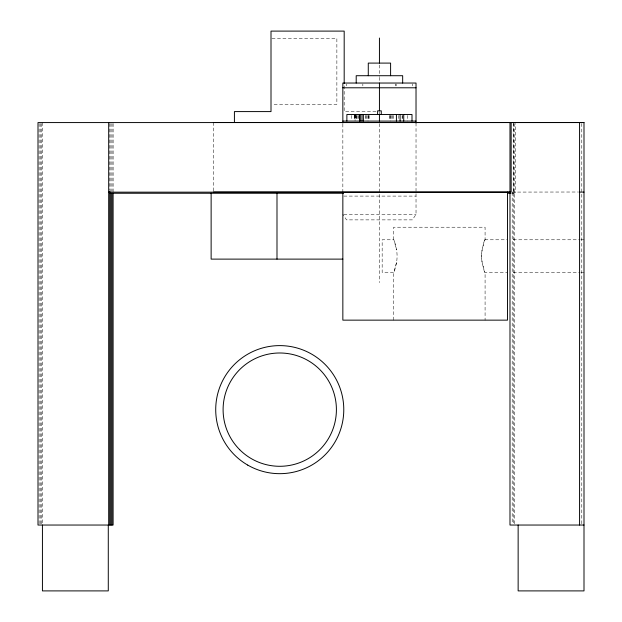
<?xml version="1.0" encoding="UTF-8"?>
<svg xmlns="http://www.w3.org/2000/svg" width="622" height="622" viewBox="0 0 622 622"><rect width="100%" height="100%" fill="white"/><g stroke="black" fill="none" stroke-linecap="round" stroke-linejoin="round"><path stroke-width="0.47" stroke-dasharray="3.11 2.33" d="M396.579 262.352L393.889 272.452L382.165 272.452L382.165 239.781L393.889 239.781L396.579 249.881M393.609 320.143L393.609 272.444L394.449 271.301L396.556 262.484A15.325 5.862 -90 0 0 396.556 249.749L394.449 240.932L393.609 239.797L393.609 227.217L485.082 227.217L485.082 239.797L484.258 240.877L482.112 249.881A15.325 5.862 90 0 0 482.136 262.484L484.258 271.355L485.082 272.444L485.082 320.143M485.082 239.797L484.243 240.932L482.136 249.749A15.325 5.862 -90 0 0 482.112 262.352L484.81 272.452L507.498 272.452M416.025 123.008L416.025 214.388L412.37 219.877L346.508 219.877L342.846 214.388M271.977 38.416L336.867 38.416L336.867 104.278L271.977 104.278M375.96 111.595L344.184 111.595L344.184 84.436M512.194 192.089L578.172 192.011M512.676 192.159L515.584 192.159L515.584 123.537M511.564 193.255L514.48 193.255M343.81 196.093L416.025 196.093M343.81 214.388L416.025 214.388M484.81 239.781L507.498 239.781M513.306 239.781L580.124 239.781M581.088 239.781L583.996 239.781M513.306 272.452L580.124 272.452M581.088 272.452L583.996 272.452M581.788 123.537L581.788 524.074M514.48 123.537L514.41 524.074M513.368 123.537L513.368 192.159M513.306 122.573L513.306 525.038M512.201 192.4L512.201 524.074M412.643 83.986L412.643 85.89M407.387 115.443L407.387 121.088M402.465 115.443L402.465 120.147M402.139 115.443L402.139 120.147M398.795 115.443L398.795 120.147M396.035 83.986L396.035 85.89M395.864 83.986L395.903 85.89M393.275 115.443L393.275 120.147M392.762 115.443L392.762 120.147M391.798 115.443L391.798 120.147M390.678 115.443L390.678 121.088M390.01 115.443L390.01 120.147M389.838 115.443L389.815 120.147M379.436 64.991L379.436 76.389M379.436 77.338L379.436 82.088M379.436 111.758L379.436 113.958M379.436 123.654L379.436 282.621M369.033 115.443L369.056 120.147M368.869 115.443L368.869 120.147M368.193 115.443L368.193 121.088M367.081 115.443L367.081 121.088M366.117 115.443L366.117 120.147M365.604 115.443L365.604 120.147M362.844 83.986L362.844 85.89M358.288 115.443L358.288 120.147M357.883 115.443L357.883 120.147M356.74 115.443L356.74 120.147M356.406 115.443L356.406 120.147M355.527 115.443L355.527 120.147M355.294 114.502L355.294 120.147M355.139 114.502L355.146 120.147M354.742 115.443L354.742 120.147M354.618 115.443L354.618 120.147M354.431 114.502L354.431 120.147M351.484 115.443L351.484 120.147M346.236 83.986L346.236 85.89M342.846 123.972L342.846 191.281M213.346 122.495L213.346 191.125M113.111 123.537L113.111 192.159M112.007 123.537L112.007 191.428M110.903 123.537L110.903 192.159M109.791 123.537L109.791 190.456M42.428 122.573L42.428 524.074M41.316 123.537L41.316 524.074M40.212 123.537L40.212 524.074M39.1 123.537L39.1 524.074"/><path stroke-width="0.93" d="M342.846 87.788L416.025 87.788M342.846 121.088L416.025 121.088M213.346 122.495L583.996 122.495L584.004 590.9L518.142 590.9L518.142 525.038M584.004 122.573L37.996 122.573L37.996 525.038L113.111 525.038L113.111 193.364M213.346 192.089L510.25 192.089M579.144 192.089L583.996 192.089M108.687 192.159L511.152 192.159L511.152 122.573M109.791 193.255L343.515 193.255M507.412 193.255L510.6 193.255M342.846 259.117L211.13 259.117L211.13 193.255M584.004 525.038L509.986 525.038L509.986 122.573M579.572 122.573L579.572 525.038M507.498 192.089L507.498 320.143L342.846 320.143L342.846 192.089M416.025 123.008L416.025 83.037L342.846 83.037L342.846 123.008M411.997 121.088L411.997 114.502L346.874 114.502L346.874 121.088M403.732 114.502L403.732 121.088M402.667 83.037L402.667 75.713L356.204 75.713L356.204 83.037M400.078 114.502L400.078 121.088M396.416 114.502L396.416 121.088M390.6 75.713L390.6 63.094L368.278 63.094L368.278 75.713M381.27 114.502L381.27 110.84L377.608 110.84L377.608 114.502M379.436 38.035L379.436 63.094M379.436 83.037L379.436 110.84M379.436 114.502L379.436 121.088M363.341 114.502L363.411 121.088M361.981 114.502L361.981 121.088M360.076 114.502L360.076 121.088M359.679 114.502L359.679 121.088M359.625 114.502L359.625 121.088M344.184 83.472L344.184 31.1L271.005 31.1L271.005 111.595L234.416 111.595L234.416 122.573M276.992 193.255L276.992 259.117M112.007 193.364L112.007 525.038M110.903 193.364L110.903 525.038M109.791 191.428L109.791 525.038M108.687 122.573L108.687 525.038M108.282 525.038L108.282 590.9L42.428 590.9L42.428 525.038M239.695 449.698A56.649 56.649 0 0 0 334.473 424.305A56.649 56.649 0 0 0 265.089 354.921A56.649 56.649 0 0 0 239.695 449.698M247.735 465.093A64.027 64.027 0 0 0 343.779 409.641A64.027 64.027 0 0 0 247.735 354.19A64.027 64.027 0 0 0 247.735 465.093"/></g></svg>
